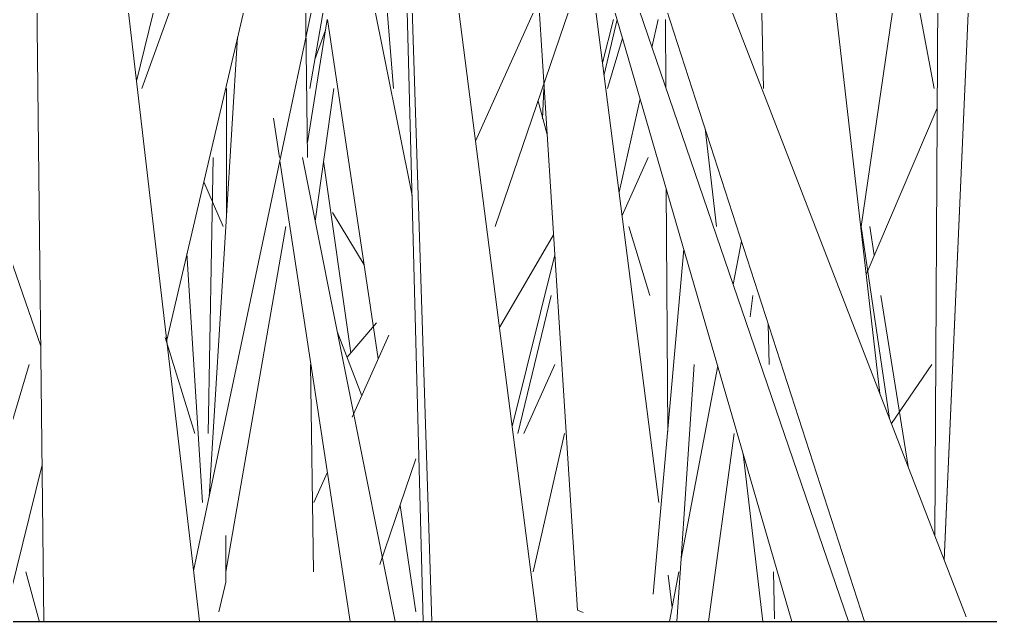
# Model space of a CAD drawing. Header units: millimetres. Extents: x -9575 to 27274, y -4387 to 11354.
# Drawn here: x -6146.04 to -6107.22, y 3048 to 3072.06 of the extents above; entities that cross this region are included whole.
import ezdxf

# ---------------------------------------------------------------- set-up
doc = ezdxf.new("R2010")
doc.units = ezdxf.units.MM
doc.layers.add('G-IMPT', color=8, linetype='Continuous', lineweight=9)

# ---------------------------------------------------------------- blocks, each defined once
blk = doc.blocks.new('Grass Array - 25_dwg-V50-North')
at = {"layer": 'G-IMPT'}
for p, q in [((-6133.26, 3112.972), (-6112.268, 3048)), ((-6108.195, 3048.185), (-6133.26, 3112.972)), ((-6145.06, 3048), (-6145.716, 3106.911)), ((-6116.3, 3069.306), (-6117.009, 3103.884)), ((-6108.195, 3048.185), (-6128.834, 3101.532)), ((-6144.491, 3096.418), (-6138.837, 3048)), ((-6141.139, 3069.306), (-6131.494, 3096.21)), ((-6115.86, 3093.855), (-6111.651, 3057.116)), ((-6129.899, 3048), (-6131.063, 3092.631)), ((-6127.738, 3091.328), (-6115.163, 3048)), ((-6112.898, 3048), (-6127.738, 3091.328)), ((-6133.534, 3087.496), (-6140.15, 3059.245)), ((-6108.929, 3087.492), (-6112.393, 3063.788)), ((-6141.358, 3069.589), (-6137.265, 3086.217)), ((-6126.112, 3085.724), (-6123.735, 3048.452)), ((-6135.628, 3066.418), (-6131.641, 3085.376)), ((-6109.452, 3051.433), (-6109.264, 3085.197)), ((-6130.039, 3084.642), (-6125.343, 3048)), ((-6112.898, 3048), (-6125.072, 3083.545)), ((-6133.974, 3083.1), (-6130.343, 3065.026)), ((-6129.56, 3048), (-6130.674, 3083.1)), ((-6109.077, 3050.463), (-6107.655, 3082.954)), ((-6134.517, 3066.547), (-6134.741, 3082.344)), ((-6131.081, 3069.306), (-6131.867, 3079.001)), ((-6132.817, 3078.612), (-6134.433, 3069.306)), ((-6123.512, 3076.767), (-6127.803, 3067.191)), ((-6107.929, 3076.698), (-6109.076, 3050.46)), ((-6127.019, 3063.788), (-6123.254, 3074.823)), ((-6120.481, 3052.752), (-6123.293, 3074.71)), ((-6109.474, 3069.306), (-6110.512, 3074.823)), ((-6109.474, 3069.306), (-6110.512, 3074.823)), ((-6133.734, 3072.065), (-6134.526, 3067.139)), ((-6131.697, 3058.5), (-6133.721, 3072.065)), ((-6122.3, 3072.065), (-6122.732, 3070.328)), ((-6122.672, 3069.865), (-6122.146, 3072.06)), ((-6120.757, 3070.946), (-6120.504, 3072.065)), ((-6120.206, 3069.338), (-6120.222, 3072.065)), ((-6133.803, 3071.637), (-6134.231, 3070.467)), ((-6149.462, 3071.348), (-6145.182, 3059.004)), ((-6137.316, 3071.348), (-6138.452, 3052.978)), ((-6121.931, 3071.319), (-6122.535, 3069.306)), ((-6137.763, 3064.123), (-6137.754, 3069.306)), ((-6134.214, 3063.995), (-6133.471, 3069.306)), ((-6125.072, 3069.306), (-6125.125, 3068.094)), ((-6122.07, 3065.157), (-6121.224, 3068.885)), ((-6124.947, 3067.462), (-6125.31, 3068.797)), ((-6112.196, 3061.876), (-6109.357, 3068.512)), ((-6135.648, 3066.547), (-6135.887, 3068.114)), ((-6118.637, 3067.71), (-6118.176, 3063.788)), ((-6138.299, 3066.547), (-6138.491, 3055.511)), ((-6131.025, 3048), (-6134.722, 3066.547)), ((-6121.95, 3064.224), (-6120.902, 3066.547)), ((-6135.628, 3066.418), (-6139.074, 3050.022)), ((-6135.628, 3066.418), (-6132.818, 3048)), ((-6132.795, 3058.735), (-6133.877, 3066.399)), ((-6138.669, 3065.572), (-6137.887, 3063.788)), ((-6120.128, 3055.591), (-6120.183, 3065.297)), ((-6132.257, 3062.254), (-6133.526, 3064.349)), ((-6135.39, 3063.788), (-6137.785, 3049.993)), ((-6120.838, 3061.029), (-6121.685, 3063.788)), ((-6112.394, 3063.788), (-6111.265, 3056.119)), ((-6111.87, 3062.637), (-6112.054, 3063.788)), ((-6124.692, 3063.458), (-6126.849, 3059.752)), ((-6117.512, 3061.471), (-6117.182, 3063.208)), ((-6139.339, 3062.71), (-6138.719, 3052.752)), ((-6124.64, 3062.649), (-6126.343, 3055.8)), ((-6119.483, 3062.883), (-6120.702, 3049.099)), ((-6126.113, 3055.511), (-6124.791, 3061.029)), ((-6116.72, 3061.029), (-6116.836, 3060.181)), ((-6110.522, 3054.198), (-6111.613, 3061.029)), ((-6132.943, 3058.561), (-6131.769, 3059.936)), ((-6116.074, 3058.27), (-6116.107, 3059.881)), ((-6132.358, 3057.025), (-6133.336, 3059.591)), ((-6139.03, 3055.511), (-6140.205, 3059.346)), ((-6131.274, 3059.445), (-6132.741, 3056.169)), ((-6145.644, 3058.27), (-6148.723, 3048)), ((-6134.283, 3049.993), (-6134.4, 3058.27)), ((-6125.881, 3055.511), (-6124.636, 3058.27)), ((-6119.591, 3050.518), (-6119.074, 3058.27)), ((-6119.591, 3050.518), (-6118.129, 3058.219)), ((-6111.188, 3055.919), (-6109.573, 3058.27)), ((-6125.508, 3049.993), (-6124.257, 3055.511)), ((-6117.475, 3055.511), (-6118.501, 3048)), ((-6131.628, 3050.282), (-6130.188, 3054.5)), ((-6117.108, 3054.7), (-6116.32, 3048)), ((-6146.672, 3048), (-6145.13, 3054.267)), ((-6133.728, 3053.966), (-6134.272, 3052.752)), ((-6130.188, 3048.389), (-6130.823, 3052.641)), ((-6137.79, 3049.577), (-6137.786, 3051.444)), ((-6119.591, 3050.518), (-6119.764, 3048)), ((-6145.78, 3049.993), (-6145.251, 3048.035)), ((-6119.943, 3048.55), (-6120.11, 3049.855)), ((-6119.688, 3049.993), (-6120.06, 3048)), ((-6115.866, 3048.107), (-6115.904, 3049.993)), ((-6138.062, 3048.393), (-6137.79, 3049.577)), ((-6123.512, 3048.358), (-6123.735, 3048.452))]:
    blk.add_line(p, q, dxfattribs=at)
blk = doc.blocks.new('Grass Array - Grass Array-V52-North')
blk.add_blockref('Grass Array - 25_dwg-V50-North', (0, 0))

msp = doc.modelspace()

# ---------------------------------------------------------------- linework, layer by layer
msp.add_line((-6653.468, 3048), (-5853.368, 3048))

# ---------------------------------------------------------------- block references
msp.add_blockref('Grass Array - Grass Array-V52-North', (0, 0))

doc.saveas('drawing.dxf')
